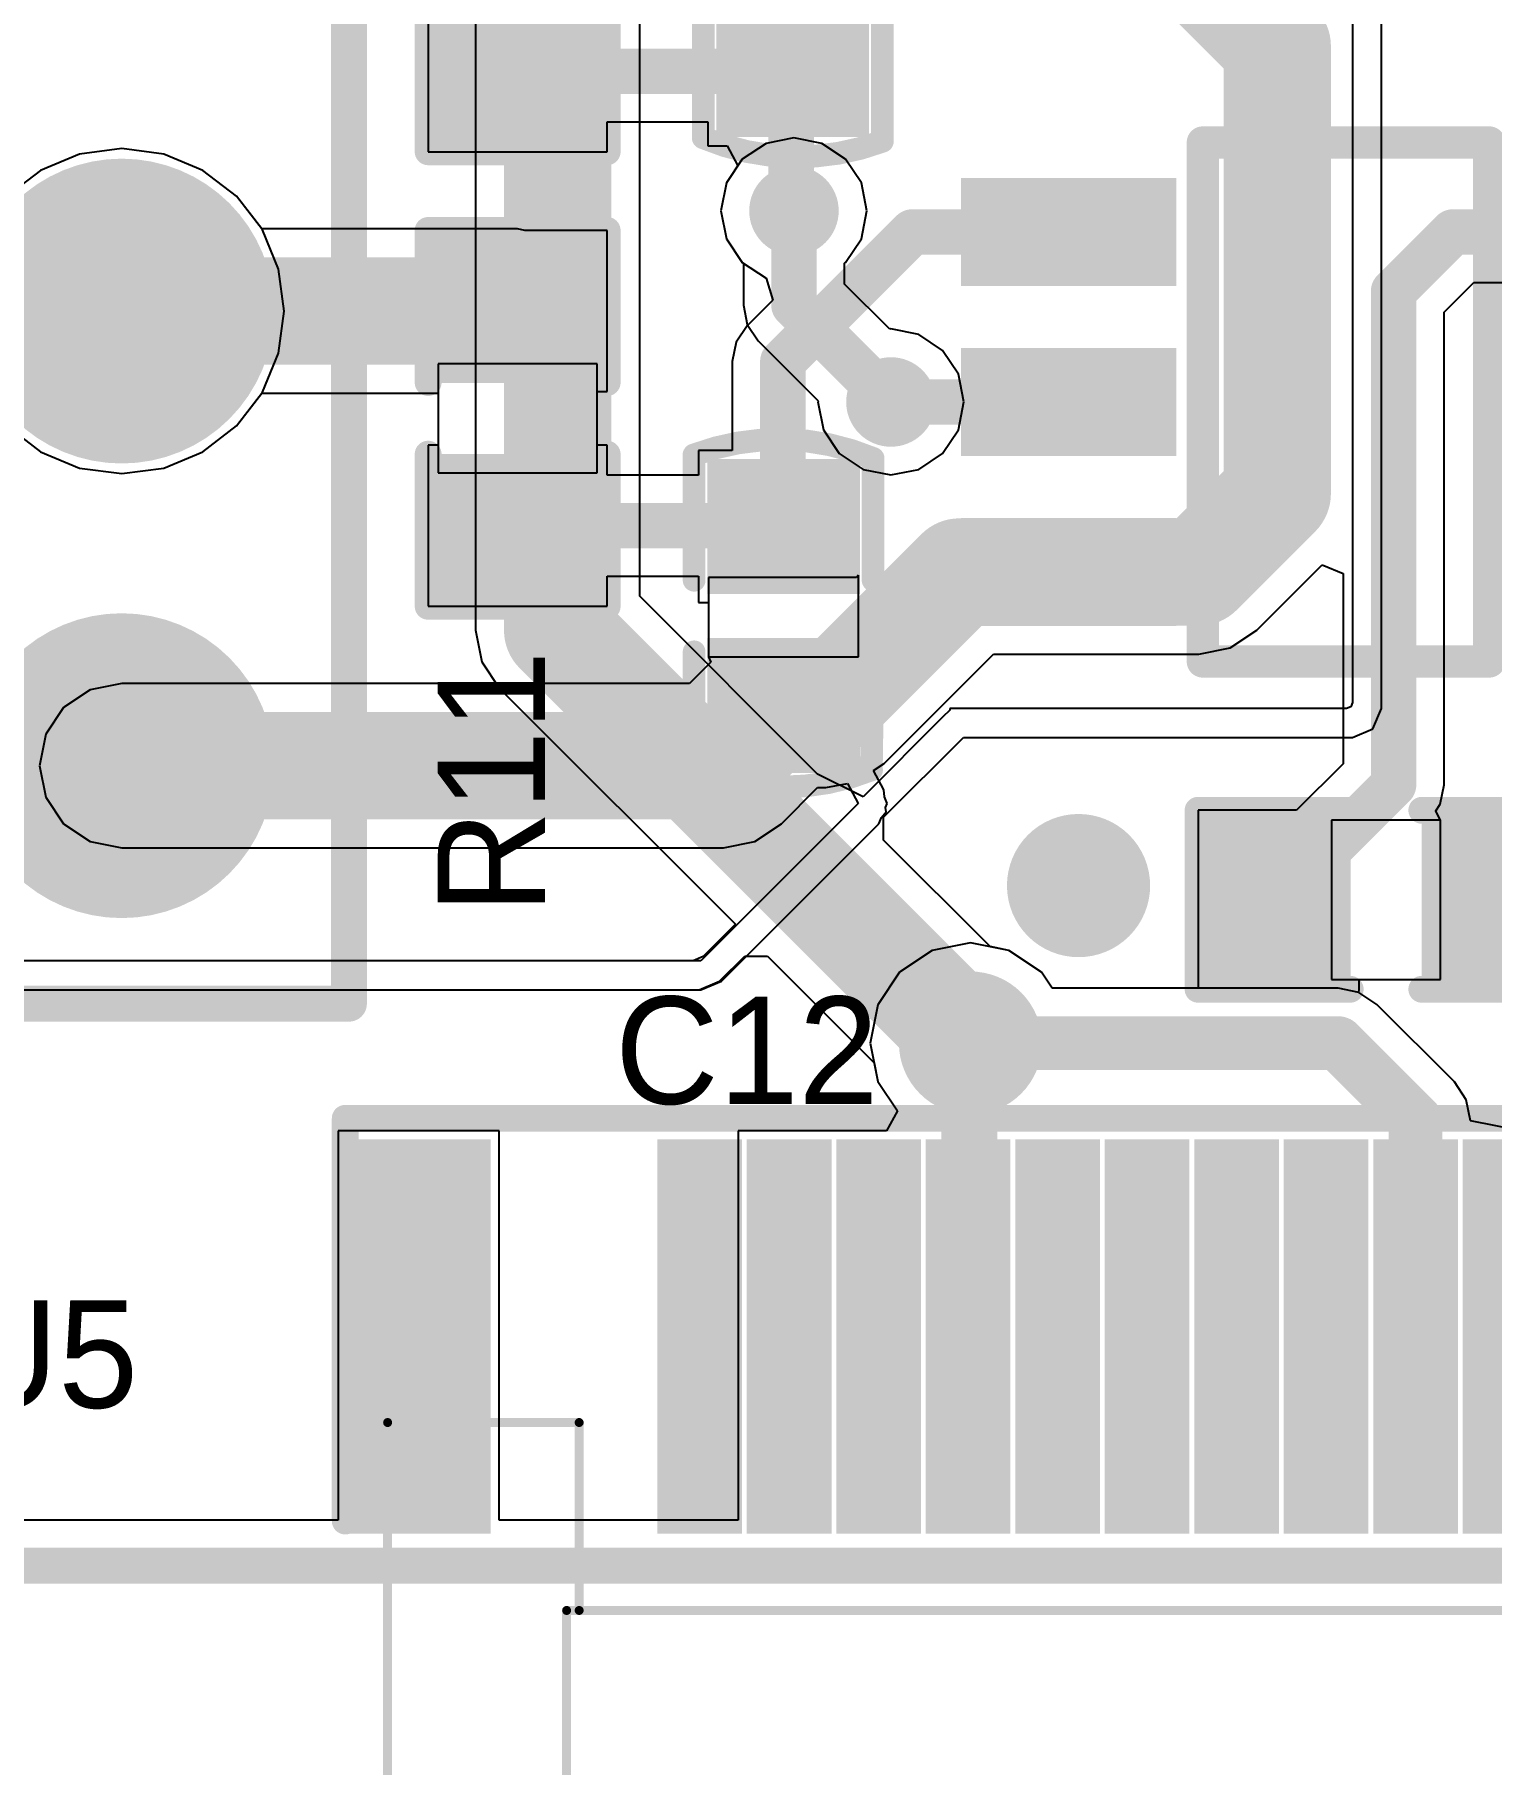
# Model space of a CAD drawing. Extents: x 10.58 to 11.54, y 9.91 to 15.27.
# Drawn here: x 10.8681 to 11.1885, y 10.2946 to 10.6751 of the extents above; entities that cross this region are included whole.
import ezdxf

# ---------------------------------------------------------------- set-up
doc = ezdxf.new("R2010")
doc.units = 0
doc.layers.get('0').update_dxf_attribs({"linetype": 'CONTINUOUS'})
for name, color, linetype in [('BOTTOMLAYER', 5, 'CONTINUOUS'), ('BOTTOMPASTE', 16, 'CONTINUOUS'), ('BOTTOMSOLDER', 6, 'CONTINUOUS'), ('KEEPOUTLAYER', 6, 'CONTINUOUS'), ('MULTILAYER', 9, 'CONTINUOUS'), ('PADHOLELAYER', 156, 'CONTINUOUS'), ('TOPLAYER', 1, 'CONTINUOUS'), ('TOPOVERLAY', 2, 'CONTINUOUS'), ('TOPPASTE', 8, 'CONTINUOUS'), ('TOPSOLDER', 216, 'CONTINUOUS'), ('VIAHOLELAYER', 16, 'CONTINUOUS')]:
    doc.layers.add(name, color=color, linetype=linetype)

# ---------------------------------------------------------------- blocks, each defined once
blk = doc.blocks.new('C_0402_6')
at = {"layer": 'TOPLAYER'}
for p, q in [((0.008518, 0.0165), (-0.008982, 0.0165)), ((-0.008982, 0.0165), (-0.008982, -0.0165)), ((0.008518, -0.016), (0.008518, 0.0165)), ((-0.008982, -0.0165), (0.009018, -0.0165)), ((0.009018, -0.0165), (0.008518, -0.016))]:
    blk.add_line(p, q, dxfattribs=at)
for points in [[(-0.00884, -0.012795), (-0.00884, 0.012795), (-0.030494, -0.012795), (-0.030494, 0.012795)], [(0.03053, -0.012795), (0.03053, 0.012795), (0.008876, -0.012795), (0.008876, 0.012795)]]:
    blk.add_solid(points, dxfattribs=at)
at = {"layer": 'TOPOVERLAY', "const_width": 0.005}
for points in [[(-0.03382, -0.019341, -0.193022), (-0.033854, 0.01965)], [(0.035464, 0.019716, -0.191665), (0.034708, -0.019637)]]:
    blk.add_lwpolyline(points, format="xyb", dxfattribs=at)
at = {"layer": 'TOPOVERLAY', "const_width": 0.0025}
for points in [[(-0.035104, 0.01965, 1), (-0.032604, 0.01965, 1)], [(-0.03509, 0.019685, 1), (-0.03259, 0.019685, 1)], [(-0.009106, 0.019685, 1), (-0.006606, 0.019685, 1)], [(0.006642, 0.019685, 1), (0.009142, 0.019685, 1)], [(0.034214, 0.019716, 1), (0.036714, 0.019716, 1)], [(0.034225, 0.019685, 1), (0.036726, 0.019685, 1)], [(-0.03509, -0.019291, 1), (-0.03259, -0.019291, 1)], [(-0.03507, -0.019341, 1), (-0.03257, -0.019341, 1)], [(-0.009106, -0.019685, 1), (-0.006606, -0.019685, 1)], [(0.006642, -0.019685, 1), (0.009142, -0.019685, 1)], [(0.033438, -0.019685, 1), (0.035938, -0.019685, 1)], [(0.033458, -0.019637, 1), (0.035958, -0.019637, 1)]]:
    blk.add_lwpolyline(points, format="xyb", close=True, dxfattribs=at)
at = {"layer": 'TOPOVERLAY', "const_width": 0.005}
for points in [[(-0.03384, 0.019685), (-0.007856, 0.019685)], [(0.007892, 0.019685), (0.035476, 0.019685)], [(-0.03384, -0.019291), (-0.007856, -0.019685)], [(0.007892, -0.019685), (0.034688, -0.019685)]]:
    blk.add_lwpolyline(points, dxfattribs=at)
at = {"layer": 'TOPPASTE'}
for points in [[(-0.00884, -0.012795), (-0.00884, 0.012795), (-0.030494, -0.012795), (-0.030494, 0.012795)], [(0.03053, -0.012795), (0.03053, 0.012795), (0.008876, -0.012795), (0.008876, 0.012795)]]:
    blk.add_solid(points, dxfattribs=at)
at = {"layer": 'TOPSOLDER'}
for points in [[(-0.00484, -0.016795), (-0.00484, 0.016795), (-0.034494, -0.016795), (-0.034494, 0.016795)], [(0.03453, -0.016795), (0.03453, 0.016795), (0.004876, -0.016795), (0.004876, 0.016795)]]:
    blk.add_solid(points, dxfattribs=at)
blk = doc.blocks.new('C_0402_7')
at = {"layer": 'TOPLAYER'}
for p, q in [((0.008518, 0.0165), (-0.008982, 0.0165)), ((-0.008982, 0.0165), (-0.008982, -0.0165)), ((0.008518, -0.016), (0.008518, 0.0165)), ((-0.008982, -0.0165), (0.009018, -0.0165)), ((0.009018, -0.0165), (0.008518, -0.016))]:
    blk.add_line(p, q, dxfattribs=at)
for points in [[(-0.00884, -0.012795), (-0.00884, 0.012795), (-0.030494, -0.012795), (-0.030494, 0.012795)], [(0.03053, -0.012795), (0.03053, 0.012795), (0.008876, -0.012795), (0.008876, 0.012795)]]:
    blk.add_solid(points, dxfattribs=at)
at = {"layer": 'TOPOVERLAY', "const_width": 0.005}
for points in [[(-0.03382, -0.019341, -0.193022), (-0.033854, 0.01965)], [(0.035464, 0.019716, -0.191665), (0.034708, -0.019637)]]:
    blk.add_lwpolyline(points, format="xyb", dxfattribs=at)
at = {"layer": 'TOPOVERLAY', "const_width": 0.0025}
for points in [[(-0.035104, 0.01965, 1), (-0.032604, 0.01965, 1)], [(-0.03509, 0.019685, 1), (-0.03259, 0.019685, 1)], [(-0.009106, 0.019685, 1), (-0.006606, 0.019685, 1)], [(0.006642, 0.019685, 1), (0.009142, 0.019685, 1)], [(0.034214, 0.019716, 1), (0.036714, 0.019716, 1)], [(0.034225, 0.019685, 1), (0.036726, 0.019685, 1)], [(-0.03509, -0.019291, 1), (-0.03259, -0.019291, 1)], [(-0.03507, -0.019341, 1), (-0.03257, -0.019341, 1)], [(-0.009106, -0.019685, 1), (-0.006606, -0.019685, 1)], [(0.006642, -0.019685, 1), (0.009142, -0.019685, 1)], [(0.033438, -0.019685, 1), (0.035938, -0.019685, 1)], [(0.033458, -0.019637, 1), (0.035958, -0.019637, 1)]]:
    blk.add_lwpolyline(points, format="xyb", close=True, dxfattribs=at)
at = {"layer": 'TOPOVERLAY', "const_width": 0.005}
for points in [[(-0.007856, 0.019685), (-0.03384, 0.019685)], [(0.035476, 0.019685), (0.007892, 0.019685)], [(-0.007856, -0.019685), (-0.03384, -0.019291)], [(0.034688, -0.019685), (0.007892, -0.019685)]]:
    blk.add_lwpolyline(points, dxfattribs=at)
at = {"layer": 'TOPPASTE'}
for points in [[(-0.00884, -0.012795), (-0.00884, 0.012795), (-0.030494, -0.012795), (-0.030494, 0.012795)], [(0.03053, -0.012795), (0.03053, 0.012795), (0.008876, -0.012795), (0.008876, 0.012795)]]:
    blk.add_solid(points, dxfattribs=at)
at = {"layer": 'TOPSOLDER'}
for points in [[(-0.00484, -0.016795), (-0.00484, 0.016795), (-0.034494, -0.016795), (-0.034494, 0.016795)], [(0.03453, -0.016795), (0.03453, 0.016795), (0.004876, -0.016795), (0.004876, 0.016795)]]:
    blk.add_solid(points, dxfattribs=at)
blk = doc.blocks.new('HED1X3_26')
at = {"layer": 'BOTTOMLAYER', "const_width": 0.029528}
for points in [[(-0.114764, 0, 1), (-0.085236, 0, 1)], [(-0.014764, 0, 1), (0.014764, 0, 1)], [(0.085236, 0, 1), (0.114764, 0, 1)]]:
    blk.add_lwpolyline(points, format="xyb", close=True, dxfattribs=at)
at = {"layer": 'BOTTOMSOLDER', "const_width": 0.033528}
for points in [[(-0.116764, 0, 1), (-0.083236, 0, 1)], [(-0.016764, 0, 1), (0.016764, 0, 1)], [(0.083236, 0, 1), (0.116764, 0, 1)]]:
    blk.add_lwpolyline(points, format="xyb", close=True, dxfattribs=at)
at = {"layer": 'MULTILAYER', "const_width": 0.029528}
for points in [[(-0.114764, 0, 1), (-0.085236, 0, 1)], [(-0.014764, 0, 1), (0.014764, 0, 1)], [(0.085236, 0, 1), (0.114764, 0, 1)]]:
    blk.add_lwpolyline(points, format="xyb", close=True, dxfattribs=at)
at = {"layer": 'PADHOLELAYER', "const_width": 0.017716}
for points in [[(-0.108858, 0, 1), (-0.091142, 0, 1)], [(-0.008858, 0, 1), (0.008858, 0, 1)], [(0.091142, 0, 1), (0.108858, 0, 1)]]:
    blk.add_lwpolyline(points, format="xyb", close=True, dxfattribs=at)
at = {"layer": 'TOPLAYER', "const_width": 0.029528}
for points in [[(-0.114764, 0, 1), (-0.085236, 0, 1)], [(-0.014764, 0, 1), (0.014764, 0, 1)], [(0.085236, 0, 1), (0.114764, 0, 1)]]:
    blk.add_lwpolyline(points, format="xyb", close=True, dxfattribs=at)
at = {"layer": 'TOPOVERLAY', "const_width": 0.003937}
for points in [[(-0.154331, 0.05, 1), (-0.150394, 0.05, 1)], [(-0.154331, 0.05, 1), (-0.150394, 0.05, 1)], [(0.150394, 0.05, 1), (0.154331, 0.05, 1)], [(0.150394, 0.05, 1), (0.154331, 0.05, 1)], [(-0.154331, -0.05, 1), (-0.150394, -0.05, 1)], [(-0.154331, -0.05, 1), (-0.150394, -0.05, 1)], [(0.150394, -0.05, 1), (0.154331, -0.05, 1)], [(0.150394, -0.05, 1), (0.154331, -0.05, 1)]]:
    blk.add_lwpolyline(points, format="xyb", close=True, dxfattribs=at)
at = {"layer": 'TOPOVERLAY', "const_width": 0.007874}
for points in [[(0.152362, 0.05), (-0.152362, 0.05)], [(-0.152362, -0.05), (-0.152362, 0.05)], [(0.152362, -0.05), (0.152362, 0.05)], [(0.152362, -0.05), (-0.152362, -0.05)]]:
    blk.add_lwpolyline(points, dxfattribs=at)
at = {"layer": 'TOPSOLDER', "const_width": 0.033528}
for points in [[(-0.116764, 0, 1), (-0.083236, 0, 1)], [(-0.016764, 0, 1), (0.016764, 0, 1)], [(0.083236, 0, 1), (0.116764, 0, 1)]]:
    blk.add_lwpolyline(points, format="xyb", close=True, dxfattribs=at)
blk = doc.blocks.new('R_0402_35')
at = {"layer": 'TOPLAYER'}
for p, q in [((0.017, 0.0175), (-0.007, 0.0175)), ((-0.007, 0.0175), (-0.007, -0.0175)), ((0.017, -0.0175), (0.017, 0.0175)), ((-0.007, -0.0175), (0.017, -0.0175))]:
    blk.add_line(p, q, dxfattribs=at)
for points in [[(-0.006811, -0.01378), (-0.006811, 0.01378), (-0.030433, -0.01378), (-0.030433, 0.01378)], [(0.040433, -0.01378), (0.040433, 0.01378), (0.016811, -0.01378), (0.016811, 0.01378)]]:
    blk.add_solid(points, dxfattribs=at)
at = {"layer": 'TOPOVERLAY', "const_width": 0.005906}
for points in [[(-0.036339, 0.019685), (-0.036339, -0.019685)], [(-0.036339, 0.019685), (-0.002874, 0.019685)], [(0.012874, 0.019685), (0.046339, 0.019685)], [(0.046339, 0.019685), (0.046339, -0.019685)], [(-0.036339, -0.019685), (-0.002874, -0.019685)], [(0.012874, -0.019685), (0.046339, -0.019685)]]:
    blk.add_lwpolyline(points, dxfattribs=at)
at = {"layer": 'TOPOVERLAY', "const_width": 0.002953}
for points in [[(-0.037815, 0.019685, 1), (-0.034862, 0.019685, 1)], [(-0.037815, 0.019685, 1), (-0.034862, 0.019685, 1)], [(-0.00435, 0.019685, 1), (-0.001398, 0.019685, 1)], [(0.011398, 0.019685, 1), (0.01435, 0.019685, 1)], [(0.044862, 0.019685, 1), (0.047815, 0.019685, 1)], [(0.044862, 0.019685, 1), (0.047815, 0.019685, 1)], [(-0.037815, -0.019685, 1), (-0.034862, -0.019685, 1)], [(-0.037815, -0.019685, 1), (-0.034862, -0.019685, 1)], [(-0.00435, -0.019685, 1), (-0.001398, -0.019685, 1)], [(0.011398, -0.019685, 1), (0.01435, -0.019685, 1)], [(0.044862, -0.019685, 1), (0.047815, -0.019685, 1)], [(0.044862, -0.019685, 1), (0.047815, -0.019685, 1)]]:
    blk.add_lwpolyline(points, format="xyb", close=True, dxfattribs=at)
at = {"layer": 'TOPPASTE'}
for points in [[(-0.006811, -0.01378), (-0.006811, 0.01378), (-0.030433, -0.01378), (-0.030433, 0.01378)], [(0.040433, -0.01378), (0.040433, 0.01378), (0.016811, -0.01378), (0.016811, 0.01378)]]:
    blk.add_solid(points, dxfattribs=at)
at = {"layer": 'TOPSOLDER'}
for points in [[(-0.002811, -0.01778), (-0.002811, 0.01778), (-0.034433, -0.01778), (-0.034433, 0.01778)], [(0.044433, -0.01778), (0.044433, 0.01778), (0.012811, -0.01778), (0.012811, 0.01778)]]:
    blk.add_solid(points, dxfattribs=at)
blk = doc.blocks.new('R_0402_39')
at = {"layer": 'TOPLAYER'}
for p, q in [((0.017, 0.0175), (-0.007, 0.0175)), ((-0.007, 0.0175), (-0.007, -0.0175)), ((0.017, -0.0175), (0.017, 0.0175)), ((-0.007, -0.0175), (0.017, -0.0175))]:
    blk.add_line(p, q, dxfattribs=at)
for points in [[(-0.006811, -0.01378), (-0.006811, 0.01378), (-0.030433, -0.01378), (-0.030433, 0.01378)], [(0.040433, -0.01378), (0.040433, 0.01378), (0.016811, -0.01378), (0.016811, 0.01378)]]:
    blk.add_solid(points, dxfattribs=at)
at = {"layer": 'TOPOVERLAY', "const_width": 0.005906}
for points in [[(-0.036339, 0.019685), (-0.036339, -0.019685)], [(-0.036339, 0.019685), (-0.002874, 0.019685)], [(0.012874, 0.019685), (0.046339, 0.019685)], [(0.046339, 0.019685), (0.046339, -0.019685)], [(-0.036339, -0.019685), (-0.002874, -0.019685)], [(0.012874, -0.019685), (0.046339, -0.019685)]]:
    blk.add_lwpolyline(points, dxfattribs=at)
at = {"layer": 'TOPOVERLAY', "const_width": 0.002953}
for points in [[(-0.037815, 0.019685, 1), (-0.034862, 0.019685, 1)], [(-0.037815, 0.019685, 1), (-0.034862, 0.019685, 1)], [(-0.00435, 0.019685, 1), (-0.001398, 0.019685, 1)], [(0.011398, 0.019685, 1), (0.01435, 0.019685, 1)], [(0.044862, 0.019685, 1), (0.047815, 0.019685, 1)], [(0.044862, 0.019685, 1), (0.047815, 0.019685, 1)], [(-0.037815, -0.019685, 1), (-0.034862, -0.019685, 1)], [(-0.037815, -0.019685, 1), (-0.034862, -0.019685, 1)], [(-0.00435, -0.019685, 1), (-0.001398, -0.019685, 1)], [(0.011398, -0.019685, 1), (0.01435, -0.019685, 1)], [(0.044862, -0.019685, 1), (0.047815, -0.019685, 1)], [(0.044862, -0.019685, 1), (0.047815, -0.019685, 1)]]:
    blk.add_lwpolyline(points, format="xyb", close=True, dxfattribs=at)
at = {"layer": 'TOPPASTE'}
for points in [[(-0.006811, -0.01378), (-0.006811, 0.01378), (-0.030433, -0.01378), (-0.030433, 0.01378)], [(0.040433, -0.01378), (0.040433, 0.01378), (0.016811, -0.01378), (0.016811, 0.01378)]]:
    blk.add_solid(points, dxfattribs=at)
at = {"layer": 'TOPSOLDER'}
for points in [[(-0.002811, -0.01778), (-0.002811, 0.01778), (-0.034433, -0.01778), (-0.034433, 0.01778)], [(0.044433, -0.01778), (0.044433, 0.01778), (0.012811, -0.01778), (0.012811, 0.01778)]]:
    blk.add_solid(points, dxfattribs=at)
blk = doc.blocks.new('R_0402_40')
at = {"layer": 'TOPLAYER'}
for p, q in [((0.017, 0.0175), (-0.007, 0.0175)), ((-0.007, 0.0175), (-0.007, -0.0175)), ((0.017, -0.0175), (0.017, 0.0175)), ((-0.007, -0.0175), (0.017, -0.0175))]:
    blk.add_line(p, q, dxfattribs=at)
for points in [[(-0.006811, -0.01378), (-0.006811, 0.01378), (-0.030433, -0.01378), (-0.030433, 0.01378)], [(0.040433, -0.01378), (0.040433, 0.01378), (0.016811, -0.01378), (0.016811, 0.01378)]]:
    blk.add_solid(points, dxfattribs=at)
at = {"layer": 'TOPOVERLAY', "const_width": 0.005906}
for points in [[(-0.036339, 0.019685), (-0.036339, -0.019685)], [(-0.002874, 0.019685), (-0.036339, 0.019685)], [(0.046339, 0.019685), (0.012874, 0.019685)], [(0.046339, 0.019685), (0.046339, -0.019685)], [(-0.002874, -0.019685), (-0.036339, -0.019685)], [(0.046339, -0.019685), (0.012874, -0.019685)]]:
    blk.add_lwpolyline(points, dxfattribs=at)
at = {"layer": 'TOPOVERLAY', "const_width": 0.002953}
for points in [[(-0.037815, 0.019685, 1), (-0.034862, 0.019685, 1)], [(-0.037815, 0.019685, 1), (-0.034862, 0.019685, 1)], [(-0.00435, 0.019685, 1), (-0.001398, 0.019685, 1)], [(0.011398, 0.019685, 1), (0.01435, 0.019685, 1)], [(0.044862, 0.019685, 1), (0.047815, 0.019685, 1)], [(0.044862, 0.019685, 1), (0.047815, 0.019685, 1)], [(-0.037815, -0.019685, 1), (-0.034862, -0.019685, 1)], [(-0.037815, -0.019685, 1), (-0.034862, -0.019685, 1)], [(-0.00435, -0.019685, 1), (-0.001398, -0.019685, 1)], [(0.011398, -0.019685, 1), (0.01435, -0.019685, 1)], [(0.044862, -0.019685, 1), (0.047815, -0.019685, 1)], [(0.044862, -0.019685, 1), (0.047815, -0.019685, 1)]]:
    blk.add_lwpolyline(points, format="xyb", close=True, dxfattribs=at)
at = {"layer": 'TOPPASTE'}
for points in [[(-0.006811, -0.01378), (-0.006811, 0.01378), (-0.030433, -0.01378), (-0.030433, 0.01378)], [(0.040433, -0.01378), (0.040433, 0.01378), (0.016811, -0.01378), (0.016811, 0.01378)]]:
    blk.add_solid(points, dxfattribs=at)
at = {"layer": 'TOPSOLDER'}
for points in [[(-0.002811, -0.01778), (-0.002811, 0.01778), (-0.034433, -0.01778), (-0.034433, 0.01778)], [(0.044433, -0.01778), (0.044433, 0.01778), (0.012811, -0.01778), (0.012811, 0.01778)]]:
    blk.add_solid(points, dxfattribs=at)
blk = doc.blocks.new('SOT_23_6L_57')
at = {"layer": 'TOPLAYER'}
for points in [[(-0.045276, 0.080709), (-0.045276, 0.041339), (-0.029528, 0.080709), (-0.029528, 0.041339)], [(-0.007874, 0.080709), (-0.007874, 0.041339), (0.007874, 0.080709), (0.007874, 0.041339)], [(0.029528, 0.080709), (0.029528, 0.041339), (0.045276, 0.080709), (0.045276, 0.041339)], [(-0.045276, -0.041339), (-0.045276, -0.080709), (-0.029528, -0.041339), (-0.029528, -0.080709)], [(-0.007874, -0.041339), (-0.007874, -0.080709), (0.007874, -0.041339), (0.007874, -0.080709)], [(0.029528, -0.041339), (0.029528, -0.080709), (0.045276, -0.041339), (0.045276, -0.080709)]]:
    blk.add_solid(points, dxfattribs=at)
at = {"layer": 'TOPOVERLAY', "const_width": 0.007087}
for points in [[(-0.057087, 0.031496), (0.057087, 0.031496)], [(-0.057087, 0.031496), (-0.057087, -0.031496)], [(0.057087, 0.031496), (0.057087, -0.031496)], [(-0.057087, -0.031496), (0.057087, -0.031496)]]:
    blk.add_lwpolyline(points, dxfattribs=at)
at = {"layer": 'TOPOVERLAY'}
for points, const_width in [([(-0.058858, 0.031496, 1), (-0.055315, 0.031496, 1)], 0.003543), ([(-0.058858, 0.031496, 1), (-0.055315, 0.031496, 1)], 0.003543), ([(0.055315, 0.031496, 1), (0.058858, 0.031496, 1)], 0.003543), ([(0.055315, 0.031496, 1), (0.058858, 0.031496, 1)], 0.003543), ([(-0.058858, -0.031496, 1), (-0.055315, -0.031496, 1)], 0.003543), ([(-0.058858, -0.031496, 1), (-0.055315, -0.031496, 1)], 0.003543), ([(0.055315, -0.031496, 1), (0.058858, -0.031496, 1)], 0.003543), ([(0.055315, -0.031496, 1), (0.058858, -0.031496, 1)], 0.003543), ([(-0.055, -0.045, 1), (-0.062874, -0.045, 1)], 0.007874), ([(-0.064842, -0.045, 1), (-0.060906, -0.045, 1)], 0.003937), ([(-0.056968, -0.045, 1), (-0.053032, -0.045, 1)], 0.003937)]:
    blk.add_lwpolyline(points, format="xyb", close=True, dxfattribs=dict(at, const_width=const_width))
at = {"layer": 'TOPPASTE'}
for points in [[(-0.045276, 0.080709), (-0.045276, 0.041339), (-0.029528, 0.080709), (-0.029528, 0.041339)], [(-0.007874, 0.080709), (-0.007874, 0.041339), (0.007874, 0.080709), (0.007874, 0.041339)], [(0.029528, 0.080709), (0.029528, 0.041339), (0.045276, 0.080709), (0.045276, 0.041339)], [(-0.045276, -0.041339), (-0.045276, -0.080709), (-0.029528, -0.041339), (-0.029528, -0.080709)], [(-0.007874, -0.041339), (-0.007874, -0.080709), (0.007874, -0.041339), (0.007874, -0.080709)], [(0.029528, -0.041339), (0.029528, -0.080709), (0.045276, -0.041339), (0.045276, -0.080709)]]:
    blk.add_solid(points, dxfattribs=at)
at = {"layer": 'TOPSOLDER'}
for points in [[(-0.049276, 0.084709), (-0.049276, 0.037339), (-0.025528, 0.084709), (-0.025528, 0.037339)], [(-0.011874, 0.084709), (-0.011874, 0.037339), (0.011874, 0.084709), (0.011874, 0.037339)], [(0.025528, 0.084709), (0.025528, 0.037339), (0.049276, 0.084709), (0.049276, 0.037339)], [(-0.049276, -0.037339), (-0.049276, -0.084709), (-0.025528, -0.037339), (-0.025528, -0.084709)], [(-0.011874, -0.037339), (-0.011874, -0.084709), (0.011874, -0.037339), (0.011874, -0.084709)], [(0.025528, -0.037339), (0.025528, -0.084709), (0.049276, -0.037339), (0.049276, -0.084709)]]:
    blk.add_solid(points, dxfattribs=at)
blk = doc.blocks.new('USB______C_61')
at = {"layer": 'BOTTOMLAYER'}
for points in [[(-0.158268, 0.03937), (-0.18189, 0.03937), (-0.158268, -0.03937), (-0.18189, -0.03937)], [(-0.102953, 0.03937), (-0.113583, 0.03937), (-0.102953, -0.03937), (-0.113583, -0.03937)], [(-0.083268, 0.03937), (-0.093898, 0.03937), (-0.083268, -0.03937), (-0.093898, -0.03937)], [(-0.063583, 0.03937), (-0.074213, 0.03937), (-0.063583, -0.03937), (-0.074213, -0.03937)], [(-0.043898, 0.03937), (-0.054527, 0.03937), (-0.043898, -0.03937), (-0.054527, -0.03937)], [(-0.024213, 0.03937), (-0.034842, 0.03937), (-0.024213, -0.03937), (-0.034842, -0.03937)], [(-0.004528, 0.03937), (-0.015157, 0.03937), (-0.004528, -0.03937), (-0.015157, -0.03937)], [(0.015157, 0.03937), (0.004528, 0.03937), (0.015157, -0.03937), (0.004528, -0.03937)], [(0.034842, 0.03937), (0.024213, 0.03937), (0.034842, -0.03937), (0.024213, -0.03937)], [(0.054527, 0.03937), (0.043898, 0.03937), (0.054527, -0.03937), (0.043898, -0.03937)], [(0.074213, 0.03937), (0.063583, 0.03937), (0.074213, -0.03937), (0.063583, -0.03937)]]:
    blk.add_solid(points, dxfattribs=at)
at = {"layer": 'BOTTOMPASTE'}
for points in [[(-0.158268, 0.03937), (-0.18189, 0.03937), (-0.158268, -0.03937), (-0.18189, -0.03937)], [(-0.102953, 0.03937), (-0.113583, 0.03937), (-0.102953, -0.03937), (-0.113583, -0.03937)], [(-0.083268, 0.03937), (-0.093898, 0.03937), (-0.083268, -0.03937), (-0.093898, -0.03937)], [(-0.063583, 0.03937), (-0.074213, 0.03937), (-0.063583, -0.03937), (-0.074213, -0.03937)], [(-0.043898, 0.03937), (-0.054527, 0.03937), (-0.043898, -0.03937), (-0.054527, -0.03937)], [(-0.024213, 0.03937), (-0.034842, 0.03937), (-0.024213, -0.03937), (-0.034842, -0.03937)], [(-0.004528, 0.03937), (-0.015157, 0.03937), (-0.004528, -0.03937), (-0.015157, -0.03937)], [(0.015157, 0.03937), (0.004528, 0.03937), (0.015157, -0.03937), (0.004528, -0.03937)], [(0.034842, 0.03937), (0.024213, 0.03937), (0.034842, -0.03937), (0.024213, -0.03937)], [(0.054527, 0.03937), (0.043898, 0.03937), (0.054527, -0.03937), (0.043898, -0.03937)], [(0.074213, 0.03937), (0.063583, 0.03937), (0.074213, -0.03937), (0.063583, -0.03937)]]:
    blk.add_solid(points, dxfattribs=at)
at = {"layer": 'BOTTOMSOLDER'}
for points in [[(-0.154268, 0.04337), (-0.18589, 0.04337), (-0.154268, -0.04337), (-0.18589, -0.04337)], [(-0.098953, 0.04337), (-0.117583, 0.04337), (-0.098953, -0.04337), (-0.117583, -0.04337)], [(-0.079268, 0.04337), (-0.097898, 0.04337), (-0.079268, -0.04337), (-0.097898, -0.04337)], [(-0.059583, 0.04337), (-0.078213, 0.04337), (-0.059583, -0.04337), (-0.078213, -0.04337)], [(-0.039898, 0.04337), (-0.058528, 0.04337), (-0.039898, -0.04337), (-0.058528, -0.04337)], [(-0.020213, 0.04337), (-0.038842, 0.04337), (-0.020213, -0.04337), (-0.038842, -0.04337)], [(-0.000528, 0.04337), (-0.019157, 0.04337), (-0.000528, -0.04337), (-0.019157, -0.04337)], [(0.019157, 0.04337), (0.000528, 0.04337), (0.019157, -0.04337), (0.000528, -0.04337)], [(0.038843, 0.04337), (0.020213, 0.04337), (0.038843, -0.04337), (0.020213, -0.04337)], [(0.058528, 0.04337), (0.039898, 0.04337), (0.058528, -0.04337), (0.039898, -0.04337)], [(0.078213, 0.04337), (0.059583, 0.04337), (0.078213, -0.04337), (0.059583, -0.04337)]]:
    blk.add_solid(points, dxfattribs=at)
at = {"layer": 'TOPLAYER'}
for points in [[(-0.158268, 0.03937), (-0.18189, 0.03937), (-0.158268, -0.03937), (-0.18189, -0.03937)], [(-0.102953, 0.03937), (-0.113583, 0.03937), (-0.102953, -0.03937), (-0.113583, -0.03937)], [(-0.083268, 0.03937), (-0.093898, 0.03937), (-0.083268, -0.03937), (-0.093898, -0.03937)], [(-0.063583, 0.03937), (-0.074213, 0.03937), (-0.063583, -0.03937), (-0.074213, -0.03937)], [(-0.043898, 0.03937), (-0.054527, 0.03937), (-0.043898, -0.03937), (-0.054527, -0.03937)], [(-0.024213, 0.03937), (-0.034842, 0.03937), (-0.024213, -0.03937), (-0.034842, -0.03937)], [(-0.004528, 0.03937), (-0.015157, 0.03937), (-0.004528, -0.03937), (-0.015157, -0.03937)], [(0.015157, 0.03937), (0.004528, 0.03937), (0.015157, -0.03937), (0.004528, -0.03937)], [(0.034842, 0.03937), (0.024213, 0.03937), (0.034842, -0.03937), (0.024213, -0.03937)], [(0.054527, 0.03937), (0.043898, 0.03937), (0.054527, -0.03937), (0.043898, -0.03937)], [(0.074213, 0.03937), (0.063583, 0.03937), (0.074213, -0.03937), (0.063583, -0.03937)]]:
    blk.add_solid(points, dxfattribs=at)
at = {"layer": 'TOPOVERLAY', "const_width": 0.005906}
for points in [[(-0.186221, 0.048031), (0.187402, 0.048031)], [(-0.186221, -0.040551), (-0.186221, 0.048031)]]:
    blk.add_lwpolyline(points, dxfattribs=at)
at = {"layer": 'TOPOVERLAY', "const_width": 0.002953}
for points in [[(-0.187697, 0.048031, 1), (-0.184744, 0.048031, 1)], [(-0.187697, 0.048031, 1), (-0.184744, 0.048031, 1)], [(-0.187697, -0.040551, 1), (-0.184744, -0.040551, 1)]]:
    blk.add_lwpolyline(points, format="xyb", close=True, dxfattribs=at)
at = {"layer": 'TOPPASTE'}
for points in [[(-0.158268, 0.03937), (-0.18189, 0.03937), (-0.158268, -0.03937), (-0.18189, -0.03937)], [(-0.102953, 0.03937), (-0.113583, 0.03937), (-0.102953, -0.03937), (-0.113583, -0.03937)], [(-0.083268, 0.03937), (-0.093898, 0.03937), (-0.083268, -0.03937), (-0.093898, -0.03937)], [(-0.063583, 0.03937), (-0.074213, 0.03937), (-0.063583, -0.03937), (-0.074213, -0.03937)], [(-0.043898, 0.03937), (-0.054527, 0.03937), (-0.043898, -0.03937), (-0.054527, -0.03937)], [(-0.024213, 0.03937), (-0.034842, 0.03937), (-0.024213, -0.03937), (-0.034842, -0.03937)], [(-0.004528, 0.03937), (-0.015157, 0.03937), (-0.004528, -0.03937), (-0.015157, -0.03937)], [(0.015157, 0.03937), (0.004528, 0.03937), (0.015157, -0.03937), (0.004528, -0.03937)], [(0.034842, 0.03937), (0.024213, 0.03937), (0.034842, -0.03937), (0.024213, -0.03937)], [(0.054527, 0.03937), (0.043898, 0.03937), (0.054527, -0.03937), (0.043898, -0.03937)], [(0.074213, 0.03937), (0.063583, 0.03937), (0.074213, -0.03937), (0.063583, -0.03937)]]:
    blk.add_solid(points, dxfattribs=at)
at = {"layer": 'TOPSOLDER'}
for points in [[(-0.154268, 0.04337), (-0.18589, 0.04337), (-0.154268, -0.04337), (-0.18589, -0.04337)], [(-0.098953, 0.04337), (-0.117583, 0.04337), (-0.098953, -0.04337), (-0.117583, -0.04337)], [(-0.079268, 0.04337), (-0.097898, 0.04337), (-0.079268, -0.04337), (-0.097898, -0.04337)], [(-0.059583, 0.04337), (-0.078213, 0.04337), (-0.059583, -0.04337), (-0.078213, -0.04337)], [(-0.039898, 0.04337), (-0.058528, 0.04337), (-0.039898, -0.04337), (-0.058528, -0.04337)], [(-0.020213, 0.04337), (-0.038842, 0.04337), (-0.020213, -0.04337), (-0.038842, -0.04337)], [(-0.000528, 0.04337), (-0.019157, 0.04337), (-0.000528, -0.04337), (-0.019157, -0.04337)], [(0.019157, 0.04337), (0.000528, 0.04337), (0.019157, -0.04337), (0.000528, -0.04337)], [(0.038843, 0.04337), (0.020213, 0.04337), (0.038843, -0.04337), (0.020213, -0.04337)], [(0.058528, 0.04337), (0.039898, 0.04337), (0.058528, -0.04337), (0.039898, -0.04337)], [(0.078213, 0.04337), (0.059583, 0.04337), (0.078213, -0.04337), (0.059583, -0.04337)]]:
    blk.add_solid(points, dxfattribs=at)

msp = doc.modelspace()

# ---------------------------------------------------------------- linework, layer by layer
at = {"layer": 'BOTTOMLAYER'}
for p, q in [((10.965098, 10.817061), (10.965098, 10.544087)), ((11.001226, 10.551569), (11.001226, 10.817061)), ((11.157965, 10.685472), (11.157965, 10.528175)), ((11.164357, 10.526904), (11.164357, 10.685472)), ((11.028986, 10.651187), (11.023777, 10.647706)), ((11.03513, 10.652409), (11.028986, 10.651187)), ((11.041275, 10.651187), (11.03513, 10.652409)), ((11.046484, 10.647706), (11.041275, 10.651187)), ((10.878009, 10.648822), (10.869389, 10.645251)), ((10.887259, 10.650039), (10.878009, 10.648822)), ((10.896509, 10.648822), (10.887259, 10.650039)), ((10.905128, 10.645251), (10.896509, 10.648822)), ((11.023777, 10.647706), (11.020296, 10.642497)), ((11.049965, 10.642497), (11.046484, 10.647706)), ((10.869389, 10.645251), (10.861988, 10.639572)), ((10.91253, 10.639572), (10.905128, 10.645251)), ((10.918209, 10.63217), (10.91253, 10.639572)), ((11.020296, 10.642497), (11.019074, 10.636353)), ((11.051187, 10.636353), (11.049965, 10.642497)), ((11.019074, 10.636353), (11.020296, 10.630208)), ((11.049965, 10.630208), (11.051187, 10.636353)), ((10.92178, 10.623551), (10.918209, 10.63217)), ((11.020296, 10.630208), (11.023777, 10.624999)), ((11.046484, 10.624999), (11.049965, 10.630208)), ((11.023777, 10.624999), (11.024011, 10.624842)), ((11.024011, 10.624842), (11.024011, 10.615635)), ((11.04625, 10.624842), (11.046484, 10.624999)), ((11.04625, 10.62024), (11.04625, 10.624842)), ((10.922997, 10.614301), (10.92178, 10.623551)), ((11.056188, 10.610302), (11.04625, 10.62024)), ((10.92178, 10.605051), (10.922997, 10.614301)), ((11.024011, 10.615635), (11.024011, 10.615634)), ((11.024011, 10.615634), (11.024858, 10.611379)), ((11.024858, 10.611379), (11.027268, 10.607772)), ((11.056464, 10.610357), (11.056188, 10.610302)), ((11.062609, 10.609135), (11.056464, 10.610357)), ((11.067818, 10.605654), (11.062609, 10.609135)), ((10.918209, 10.596431), (10.92178, 10.605051)), ((11.027268, 10.607772), (11.040463, 10.594577)), ((11.071299, 10.600445), (11.067818, 10.605654)), ((11.072521, 10.594301), (11.071299, 10.600445)), ((10.91253, 10.58903), (10.918209, 10.596431)), ((11.040463, 10.594577), (11.040408, 10.594301)), ((11.040408, 10.594301), (11.04163, 10.588156)), ((11.071299, 10.588156), (11.072521, 10.594301)), ((10.861988, 10.58903), (10.869389, 10.58335)), ((10.905128, 10.58335), (10.91253, 10.58903)), ((11.04163, 10.588156), (11.045111, 10.582947)), ((11.067818, 10.582947), (11.071299, 10.588156)), ((10.869389, 10.58335), (10.878009, 10.57978)), ((10.896509, 10.57978), (10.905128, 10.58335)), ((11.045111, 10.582947), (11.05032, 10.579466)), ((11.062609, 10.579466), (11.067818, 10.582947)), ((10.878009, 10.57978), (10.887259, 10.578562)), ((10.887259, 10.578562), (10.896509, 10.57978)), ((11.05032, 10.579466), (11.056464, 10.578244)), ((11.056464, 10.578244), (11.062609, 10.579466)), ((11.040333, 10.512461), (11.001226, 10.551569)), ((10.965098, 10.544087), (10.966473, 10.537174)), ((10.966473, 10.537174), (10.970389, 10.531314)), ((10.970389, 10.531314), (11.022287, 10.479415)), ((11.067904, 10.525032), (11.050333, 10.507461)), ((11.069382, 10.52651), (11.067904, 10.525032)), ((11.156694, 10.526904), (11.069382, 10.526904)), ((11.069382, 10.526904), (11.069382, 10.52651)), ((11.157593, 10.527276), (11.156694, 10.526904)), ((11.157965, 10.528175), (11.157593, 10.527276)), ((11.162485, 10.522384), (11.164357, 10.526904)), ((11.157965, 10.520512), (11.162485, 10.522384)), ((11.054853, 10.502941), (11.072424, 10.520512)), ((11.072424, 10.520512), (11.157965, 10.520512)), ((11.050333, 10.507461), (11.040333, 10.512461)), ((11.054853, 10.497941), (11.054853, 10.502941)), ((11.078296, 10.474498), (11.054853, 10.497941)), ((11.022287, 10.479415), (11.019787, 10.476915)), ((11.019787, 10.476915), (11.015163, 10.472291)), ((11.015163, 10.472291), (11.012993, 10.471392)), ((11.018784, 10.466872), (11.024307, 10.472395)), ((11.024307, 10.472395), (11.029307, 10.472395)), ((11.029307, 10.472395), (11.05275, 10.448952)), ((11.082415, 10.473679), (11.078296, 10.474498)), ((11.089578, 10.468893), (11.082415, 10.473679)), ((11.012993, 10.471392), (10.849394, 10.471392)), ((11.091963, 10.465324), (11.089578, 10.468893)), ((10.848123, 10.465), (11.014264, 10.465)), ((11.014264, 10.465), (11.018784, 10.466872)), ((11.154801, 10.465324), (11.091963, 10.465324)), ((11.15941, 10.464407), (11.154801, 10.465324)), ((11.154801, 10.465324), (11.154801, 10.465324)), ((11.163317, 10.461797), (11.15941, 10.464407)), ((11.180386, 10.444727), (11.163317, 10.461797)), ((11.05275, 10.448952), (11.05357, 10.444833)), ((11.05357, 10.444833), (11.057877, 10.438386)), ((11.180387, 10.444727), (11.180386, 10.444727)), ((11.182997, 10.44082), (11.180387, 10.444727)), ((11.057877, 10.438386), (11.05552, 10.433976)), ((11.183914, 10.436212), (11.182997, 10.44082)), ((10.970297, 10.433976), (10.934864, 10.433976)), ((10.934864, 10.433976), (10.934864, 10.348354)), ((10.970297, 10.348354), (10.970297, 10.433976)), ((11.05552, 10.433976), (11.022856, 10.433976)), ((11.022856, 10.433976), (11.022856, 10.348354)), ((11.195091, 10.433976), (11.183914, 10.436212)), ((10.934864, 10.348354), (10.836504, 10.348354)), ((11.022856, 10.348354), (10.970297, 10.348354))]:
    msp.add_line(p, q, dxfattribs=at)
for points, const_width in [([(10.983162, 10.544087), (10.983162, 11.018242)], 0.023622), ([(11.03513, 10.615634), (11.03513, 10.636353)], 0.01), ([(11.03513, 10.615634), (11.056464, 10.594301)], 0.01), ([(10.983162, 10.544087), (11.073967, 10.453282)], 0.023622), ([(11.073446, 10.388701), (11.073446, 10.452761)], 0.011811), ([(11.073967, 10.453282), (11.154801, 10.453282)], 0.011811), ([(11.154801, 10.453282), (11.171871, 10.436212)], 0.011811), ([(11.171871, 10.388701), (11.171871, 10.436212)], 0.011811)]:
    msp.add_lwpolyline(points, dxfattribs=dict(at, const_width=const_width))
for points, const_width in [([(11.030209, 10.636353, 1), (11.040052, 10.636353, 1)], 0.009843), ([(11.03263, 10.636353, 1), (11.037631, 10.636353, 1)], 0.005), ([(11.03263, 10.615634, 1), (11.037631, 10.615634, 1)], 0.005), ([(11.03263, 10.615634, 1), (11.037631, 10.615634, 1)], 0.005), ([(11.051543, 10.594301, 1), (11.061386, 10.594301, 1)], 0.009843), ([(11.053964, 10.594301, 1), (11.058964, 10.594301, 1)], 0.005), ([(10.977256, 10.544087, 1), (10.989067, 10.544087, 1)], 0.011811), ([(10.977256, 10.544087, 1), (10.989067, 10.544087, 1)], 0.011811), ([(11.089855, 10.487927, 1), (11.105603, 10.487927, 1)], 0.015748), ([(11.066093, 10.453282, 1), (11.081841, 10.453282, 1)], 0.015748), ([(11.068061, 10.453282, 1), (11.079872, 10.453282, 1)], 0.011811), ([(11.070493, 10.452761, 1), (11.076399, 10.452761, 1)], 0.005906), ([(11.071014, 10.453282, 1), (11.076919, 10.453282, 1)], 0.005906), ([(11.151849, 10.453282, 1), (11.157754, 10.453282, 1)], 0.005906), ([(11.151849, 10.453282, 1), (11.157754, 10.453282, 1)], 0.005906), ([(11.168919, 10.436212, 1), (11.174824, 10.436212, 1)], 0.005906), ([(11.168919, 10.436212, 1), (11.174824, 10.436212, 1)], 0.005906), ([(11.070493, 10.388701, 1), (11.076399, 10.388701, 1)], 0.005906), ([(11.168919, 10.388701, 1), (11.174824, 10.388701, 1)], 0.005906)]:
    msp.add_lwpolyline(points, format="xyb", close=True, dxfattribs=dict(at, const_width=const_width))
at = {"layer": 'KEEPOUTLAYER', "const_width": 0.007874}
msp.add_lwpolyline([(10.826469, 10.338318), (11.41702, 10.338318)], dxfattribs=at)
at = {"layer": 'MULTILAYER'}
for points, const_width in [([(11.030209, 10.636353, 1), (11.040052, 10.636353, 1)], 0.009843), ([(11.051543, 10.594301, 1), (11.061386, 10.594301, 1)], 0.009843), ([(11.089855, 10.487927, 1), (11.105603, 10.487927, 1)], 0.015748), ([(11.066093, 10.453282, 1), (11.081841, 10.453282, 1)], 0.015748)]:
    msp.add_lwpolyline(points, format="xyb", close=True, dxfattribs=dict(at, const_width=const_width))
at = {"layer": 'TOPLAYER'}
for p, q in [((10.954674, 10.684773), (10.954674, 10.64934)), ((10.994044, 10.64934), (10.994044, 10.655937)), ((10.994044, 10.655937), (11.016158, 10.655937)), ((11.016158, 10.655937), (11.016158, 10.650665)), ((11.016158, 10.650665), (11.020451, 10.650665)), ((11.020451, 10.650665), (11.022808, 10.646256)), ((10.878009, 10.648822), (10.869389, 10.645251)), ((10.887259, 10.650039), (10.878009, 10.648822)), ((10.896509, 10.648822), (10.887259, 10.650039)), ((10.905128, 10.645251), (10.896509, 10.648822)), ((10.954674, 10.64934), (10.994044, 10.64934)), ((10.869389, 10.645251), (10.861988, 10.639572)), ((10.91253, 10.639572), (10.905128, 10.645251)), ((11.022808, 10.646256), (11.020296, 10.642497)), ((10.91806, 10.632364), (10.91253, 10.639572)), ((11.020296, 10.642497), (11.019074, 10.636353)), ((11.019074, 10.636353), (11.020296, 10.630208)), ((10.974337, 10.632364), (10.91806, 10.632364)), ((10.975971, 10.632039), (10.974337, 10.632364)), ((10.994044, 10.632039), (10.975971, 10.632039)), ((10.994044, 10.596606), (10.994044, 10.632039)), ((11.020296, 10.630208), (11.023777, 10.624999)), ((11.023777, 10.624999), (11.028986, 10.621518)), ((11.028986, 10.621518), (11.029034, 10.621509)), ((11.029034, 10.621509), (11.030485, 10.616724)), ((11.178139, 10.61403), (11.184692, 10.620583)), ((11.184692, 10.620583), (11.191992, 10.620583)), ((11.030485, 10.616724), (11.024821, 10.61106)), ((11.178139, 10.510084), (11.178139, 10.61403)), ((11.024821, 10.61106), (11.022411, 10.607453)), ((11.022411, 10.607453), (11.021565, 10.603197)), ((11.021565, 10.603197), (11.021565, 10.603197)), ((11.021565, 10.603197), (11.021565, 10.583636)), ((10.91253, 10.58903), (10.91806, 10.596237)), ((10.91806, 10.596237), (10.956859, 10.596237)), ((10.956859, 10.596237), (10.956859, 10.584795)), ((10.991859, 10.584795), (10.991859, 10.596606)), ((10.991859, 10.596606), (10.994044, 10.596606)), ((10.861988, 10.58903), (10.869389, 10.58335)), ((10.905128, 10.58335), (10.91253, 10.58903)), ((10.869389, 10.58335), (10.878009, 10.57978)), ((10.896509, 10.57978), (10.905128, 10.58335)), ((10.956859, 10.584795), (10.954674, 10.584795)), ((10.954674, 10.584795), (10.954674, 10.549362)), ((10.994044, 10.584795), (10.991859, 10.584795)), ((10.994044, 10.578198), (10.994044, 10.584795)), ((11.021565, 10.583636), (11.014158, 10.583636)), ((11.014158, 10.583636), (11.014158, 10.578198)), ((10.878009, 10.57978), (10.887259, 10.578562)), ((10.887259, 10.578562), (10.896509, 10.57978)), ((11.014158, 10.578198), (10.994044, 10.578198)), ((10.994044, 10.549362), (10.994044, 10.555959)), ((10.994044, 10.555959), (11.014158, 10.555959)), ((11.014158, 10.555959), (11.014158, 10.550171)), ((11.136954, 10.544126), (11.151282, 10.558454)), ((11.151282, 10.558454), (11.155901, 10.55654)), ((11.155901, 10.55654), (11.155901, 10.51469)), ((10.954674, 10.549362), (10.994044, 10.549362)), ((11.014158, 10.550171), (11.016359, 10.550171)), ((11.016359, 10.550171), (11.016359, 10.538219)), ((11.131094, 10.54021), (11.136954, 10.544126)), ((11.124181, 10.538835), (11.131094, 10.54021)), ((11.016839, 10.537059), (11.012144, 10.532364)), ((11.016359, 10.538219), (11.016359, 10.538219)), ((11.016359, 10.538219), (11.016359, 10.538219)), ((11.016359, 10.538219), (11.016839, 10.537059)), ((11.054939, 10.514761), (11.079013, 10.538835)), ((11.079013, 10.538835), (11.124181, 10.538835)), ((10.880346, 10.530989), (10.874486, 10.527074)), ((10.887259, 10.532364), (10.880346, 10.530989)), ((11.012144, 10.532364), (10.887259, 10.532364)), ((10.874486, 10.527074), (10.87057, 10.521213)), ((10.87057, 10.521213), (10.869195, 10.514301)), ((10.869195, 10.514301), (10.87057, 10.507388)), ((11.052654, 10.513234), (11.054939, 10.514761)), ((11.155901, 10.51469), (11.145697, 10.504486)), ((11.042166, 10.50947), (11.046914, 10.510414)), ((11.046914, 10.510414), (11.049271, 10.506005)), ((11.054908, 10.509018), (11.052654, 10.513234)), ((11.177293, 10.505829), (11.178139, 10.510084)), ((10.87057, 10.507388), (10.874486, 10.501528)), ((11.049271, 10.506005), (11.014658, 10.471392)), ((11.032399, 10.501528), (11.040341, 10.50947)), ((11.040341, 10.50947), (11.042166, 10.50947)), ((11.055062, 10.507456), (11.054908, 10.509018)), ((11.055663, 10.506005), (11.055062, 10.507456)), ((11.055293, 10.505112), (11.055663, 10.506005)), ((11.176328, 10.504384), (11.177293, 10.505829)), ((11.053791, 10.501485), (11.054392, 10.502935)), ((11.054392, 10.502935), (11.055388, 10.504149)), ((11.055388, 10.504149), (11.055293, 10.505112)), ((11.145697, 10.504486), (11.12402, 10.504486)), ((11.12402, 10.504486), (11.12402, 10.465324)), ((11.176282, 10.504316), (11.176328, 10.504384)), ((11.177359, 10.502301), (11.176282, 10.504316)), ((11.177359, 10.5023), (11.177359, 10.502301)), ((11.177359, 10.502301), (11.177359, 10.502301)), ((11.177359, 10.467301), (11.177359, 10.5023)), ((10.874486, 10.501528), (10.880346, 10.497612)), ((11.019178, 10.466872), (11.053791, 10.501485)), ((11.026538, 10.497612), (11.032399, 10.501528)), ((10.880346, 10.497612), (10.887259, 10.496237)), ((10.887259, 10.496237), (11.019626, 10.496237)), ((11.019626, 10.496237), (11.026538, 10.497612)), ((11.073967, 10.475359), (11.065518, 10.473679)), ((11.082415, 10.473679), (11.073967, 10.475359)), ((11.065518, 10.473679), (11.058355, 10.468893)), ((11.089578, 10.468893), (11.082415, 10.473679)), ((11.014658, 10.471392), (10.848123, 10.471392)), ((11.058355, 10.468893), (11.05357, 10.46173)), ((11.091963, 10.465324), (11.089578, 10.468893)), ((10.848123, 10.465), (11.014658, 10.465)), ((11.014658, 10.465), (11.019178, 10.466872)), ((11.12402, 10.465324), (11.091963, 10.465324)), ((11.15941, 10.464408), (11.159453, 10.465116)), ((11.15941, 10.464407), (11.15941, 10.464408)), ((11.163317, 10.461797), (11.15941, 10.464407)), ((11.15941, 10.464407), (11.15941, 10.464407)), ((11.15941, 10.464407), (11.15941, 10.464407)), ((11.15941, 10.464407), (11.15941, 10.464407)), ((11.15941, 10.464407), (11.15941, 10.464407)), ((11.159453, 10.465116), (11.159453, 10.467301)), ((11.159453, 10.467301), (11.177359, 10.467301)), ((11.159453, 10.465116), (11.159453, 10.465116)), ((11.05357, 10.46173), (11.051889, 10.453282)), ((11.180386, 10.444727), (11.163317, 10.461797)), ((11.051889, 10.453282), (11.05357, 10.444833)), ((11.05357, 10.444833), (11.057877, 10.438386)), ((11.180387, 10.444727), (11.180386, 10.444727)), ((11.182997, 10.44082), (11.180387, 10.444727)), ((11.057877, 10.438386), (11.05552, 10.433976)), ((11.183914, 10.436212), (11.182997, 10.44082)), ((10.970297, 10.433976), (10.934864, 10.433976)), ((10.934864, 10.433976), (10.934864, 10.348354)), ((10.970297, 10.348354), (10.970297, 10.433976)), ((11.05552, 10.433976), (11.022856, 10.433976)), ((11.022856, 10.433976), (11.022856, 10.348354)), ((11.195091, 10.433976), (11.183914, 10.436212)), ((10.934864, 10.348354), (10.836504, 10.348354)), ((11.022856, 10.348354), (10.970297, 10.348354))]:
    msp.add_line(p, q, dxfattribs=at)
for points, const_width in [([(11.107235, 10.706768), (11.14143, 10.672573)], 0.023622), ([(11.14143, 10.574148), (11.14143, 10.672573)], 0.023622), ([(10.974359, 10.667057), (11.034518, 10.667057)], 0.01), ([(11.034518, 10.636965), (11.034518, 10.667057)], 0.01), ([(11.034518, 10.636965), (11.03513, 10.636353)], 0.01), ([(11.032684, 10.603197), (11.061189, 10.631702)], 0.01), ([(11.061189, 10.631702), (11.095535, 10.631702)], 0.01), ([(11.16702, 10.618636), (11.180086, 10.631702)], 0.01), ([(11.180086, 10.631702), (11.217582, 10.631702)], 0.01), ([(10.887259, 10.614301), (10.974337, 10.614301)], 0.023622), ([(11.16702, 10.510084), (11.16702, 10.618636)], 0.01), ([(11.032684, 10.567079), (11.032684, 10.603197)], 0.01), ([(11.056464, 10.594301), (11.095535, 10.594301)], 0.01), ([(11.124181, 10.556899), (11.14143, 10.574148)], 0.023622), ([(10.974359, 10.567079), (11.032684, 10.567079)], 0.01), ([(11.042166, 10.527534), (11.071531, 10.556899)], 0.023622), ([(11.071531, 10.556899), (11.095535, 10.556899)], 0.023622), ([(11.095535, 10.556899), (11.124181, 10.556899)], 0.023622), ([(11.019626, 10.514301), (11.032859, 10.527534)], 0.023622), ([(11.032859, 10.527534), (11.042166, 10.527534)], 0.023622), ([(10.887259, 10.514301), (11.019626, 10.514301)], 0.023622), ([(11.141737, 10.484801), (11.16702, 10.510084)], 0.01), ([(11.073967, 10.389221), (11.073967, 10.453282)], 0.011811), ([(11.073967, 10.453282), (11.154801, 10.453282)], 0.011811), ([(11.154801, 10.453282), (11.171871, 10.436212)], 0.011811), ([(11.171871, 10.388701), (11.171871, 10.436212)], 0.011811), ([(11.073446, 10.388701), (11.073446, 10.389221)], 0.011811)]:
    msp.add_lwpolyline(points, dxfattribs=dict(at, const_width=const_width))
for points, const_width in [([(11.135524, 10.672573, 1), (11.147335, 10.672573, 1)], 0.011811), ([(11.135524, 10.672573, 1), (11.147335, 10.672573, 1)], 0.011811), ([(10.971859, 10.667057, 1), (10.976859, 10.667057, 1)], 0.005), ([(11.032018, 10.667057, 1), (11.037018, 10.667057, 1)], 0.005), ([(11.032018, 10.667057, 1), (11.037018, 10.667057, 1)], 0.005), ([(11.030209, 10.636353, 1), (11.040052, 10.636353, 1)], 0.009843), ([(11.032018, 10.636965, 1), (11.037018, 10.636965, 1)], 0.005), ([(11.032018, 10.636965, 1), (11.037018, 10.636965, 1)], 0.005), ([(11.03263, 10.636353, 1), (11.037631, 10.636353, 1)], 0.005), ([(11.058689, 10.631702, 1), (11.063689, 10.631702, 1)], 0.005), ([(11.058689, 10.631702, 1), (11.063689, 10.631702, 1)], 0.005), ([(11.093035, 10.631702, 1), (11.098035, 10.631702, 1)], 0.005), ([(11.177586, 10.631702, 1), (11.182586, 10.631702, 1)], 0.005), ([(11.177586, 10.631702, 1), (11.182586, 10.631702, 1)], 0.005), ([(10.881353, 10.614301, 1), (10.893164, 10.614301, 1)], 0.011811), ([(10.968431, 10.614301, 1), (10.980242, 10.614301, 1)], 0.011811), ([(11.16452, 10.618636, 1), (11.16952, 10.618636, 1)], 0.005), ([(11.16452, 10.618636, 1), (11.16952, 10.618636, 1)], 0.005), ([(11.030184, 10.603197, 1), (11.035184, 10.603197, 1)], 0.005), ([(11.030184, 10.603197, 1), (11.035184, 10.603197, 1)], 0.005), ([(11.051543, 10.594301, 1), (11.061386, 10.594301, 1)], 0.009843), ([(11.053964, 10.594301, 1), (11.058964, 10.594301, 1)], 0.005), ([(11.093035, 10.594301, 1), (11.098035, 10.594301, 1)], 0.005), ([(11.135524, 10.574148, 1), (11.147335, 10.574148, 1)], 0.011811), ([(11.135524, 10.574148, 1), (11.147335, 10.574148, 1)], 0.011811), ([(10.971859, 10.567079, 1), (10.976859, 10.567079, 1)], 0.005), ([(11.030184, 10.567079, 1), (11.035184, 10.567079, 1)], 0.005), ([(11.030184, 10.567079, 1), (11.035184, 10.567079, 1)], 0.005), ([(11.065626, 10.556899, 1), (11.077437, 10.556899, 1)], 0.011811), ([(11.065626, 10.556899, 1), (11.077437, 10.556899, 1)], 0.011811), ([(11.08963, 10.556899, 1), (11.101441, 10.556899, 1)], 0.011811), ([(11.08963, 10.556899, 1), (11.101441, 10.556899, 1)], 0.011811), ([(11.118275, 10.556899, 1), (11.130086, 10.556899, 1)], 0.011811), ([(11.118275, 10.556899, 1), (11.130086, 10.556899, 1)], 0.011811), ([(11.026953, 10.527534, 1), (11.038764, 10.527534, 1)], 0.011811), ([(11.026953, 10.527534, 1), (11.038764, 10.527534, 1)], 0.011811), ([(11.03626, 10.527534, 1), (11.048071, 10.527534, 1)], 0.011811), ([(11.03626, 10.527534, 1), (11.048071, 10.527534, 1)], 0.011811), ([(10.881353, 10.514301, 1), (10.893164, 10.514301, 1)], 0.011811), ([(11.01372, 10.514301, 1), (11.025531, 10.514301, 1)], 0.011811), ([(11.01372, 10.514301, 1), (11.025531, 10.514301, 1)], 0.011811), ([(11.16452, 10.510084, 1), (11.16952, 10.510084, 1)], 0.005), ([(11.16452, 10.510084, 1), (11.16952, 10.510084, 1)], 0.005), ([(11.089855, 10.487927, 1), (11.105603, 10.487927, 1)], 0.015748), ([(11.139237, 10.484801, 1), (11.144237, 10.484801, 1)], 0.005), ([(11.066093, 10.453282, 1), (11.081841, 10.453282, 1)], 0.015748), ([(11.071014, 10.453282, 1), (11.076919, 10.453282, 1)], 0.005906), ([(11.071014, 10.453282, 1), (11.076919, 10.453282, 1)], 0.005906), ([(11.151849, 10.453282, 1), (11.157754, 10.453282, 1)], 0.005906), ([(11.151849, 10.453282, 1), (11.157754, 10.453282, 1)], 0.005906), ([(11.168919, 10.436212, 1), (11.174824, 10.436212, 1)], 0.005906), ([(11.168919, 10.436212, 1), (11.174824, 10.436212, 1)], 0.005906), ([(11.070493, 10.389221, 1), (11.076399, 10.389221, 1)], 0.005906), ([(11.070493, 10.388701, 1), (11.076399, 10.388701, 1)], 0.005906), ([(11.071014, 10.389221, 1), (11.076919, 10.389221, 1)], 0.005906), ([(11.168919, 10.388701, 1), (11.174824, 10.388701, 1)], 0.005906)]:
    msp.add_lwpolyline(points, format="xyb", close=True, dxfattribs=dict(at, const_width=const_width))
at = {"layer": 'TOPOVERLAY', "const_width": 0.001969}
for points in [[(10.945761, 9.91509), (10.945761, 10.369815)], [(10.945768, 10.369815), (10.987887, 10.369815)], [(10.987887, 10.328476), (10.987887, 10.369815)], [(10.985131, 10.328476), (11.258359, 10.328476)], [(10.985131, 9.91509), (10.985131, 10.328476)]]:
    msp.add_lwpolyline(points, dxfattribs=at)
at = {"layer": 'TOPOVERLAY', "const_width": 0.000984}
for points in [[(10.945268, 10.369815, 1), (10.946253, 10.369815, 1)], [(10.945275, 10.369815, 1), (10.94626, 10.369815, 1)], [(10.987394, 10.369815, 1), (10.988379, 10.369815, 1)], [(10.987394, 10.369815, 1), (10.988379, 10.369815, 1)], [(10.984639, 10.328476, 1), (10.985623, 10.328476, 1)], [(10.984639, 10.328476, 1), (10.985623, 10.328476, 1)], [(10.987394, 10.328476, 1), (10.988379, 10.328476, 1)]]:
    msp.add_lwpolyline(points, format="xyb", close=True, dxfattribs=at)
at = {"layer": 'VIAHOLELAYER'}
for points, const_width in [([(11.032178, 10.636353, 1), (11.038083, 10.636353, 1)], 0.005906), ([(11.053512, 10.594301, 1), (11.059417, 10.594301, 1)], 0.005906), ([(11.091823, 10.487927, 1), (11.103634, 10.487927, 1)], 0.011811), ([(11.068061, 10.453282, 1), (11.079872, 10.453282, 1)], 0.011811)]:
    msp.add_lwpolyline(points, format="xyb", close=True, dxfattribs=dict(at, const_width=const_width))

# ---------------------------------------------------------------- block references
for name, p, rotation in [('HED1X3_26', (10.887259, 10.614301), 270), ('R_0402_35', (10.974359, 10.685679), 90), ('C_0402_7', (11.034859, 10.687101), 270), ('SOT_23_6L_57', (11.156559, 10.594301), 90), ('R_0402_39', (10.974359, 10.585701), 90), ('C_0402_6', (11.032859, 10.547201), 90), ('R_0402_40', (11.170359, 10.484801), 180), ('USB______C_61', (11.122659, 10.388701), 360)]:
    msp.add_blockref(name, p, dxfattribs=dict(rotation=rotation))

# ---------------------------------------------------------------- texts
at = {"layer": 'TOPOVERLAY'}
for s, rotation, p in [('R11', 90, (10.980406, 10.481628)), ('C12', 360, (10.99576, 10.439896))]:
    msp.add_text(s, height=0.023622, rotation=rotation, dxfattribs=at).set_placement(p)
msp.add_text('U5', height=0.023622, dxfattribs=at).set_placement((10.85051, 10.373048))

doc.saveas('drawing.dxf')
